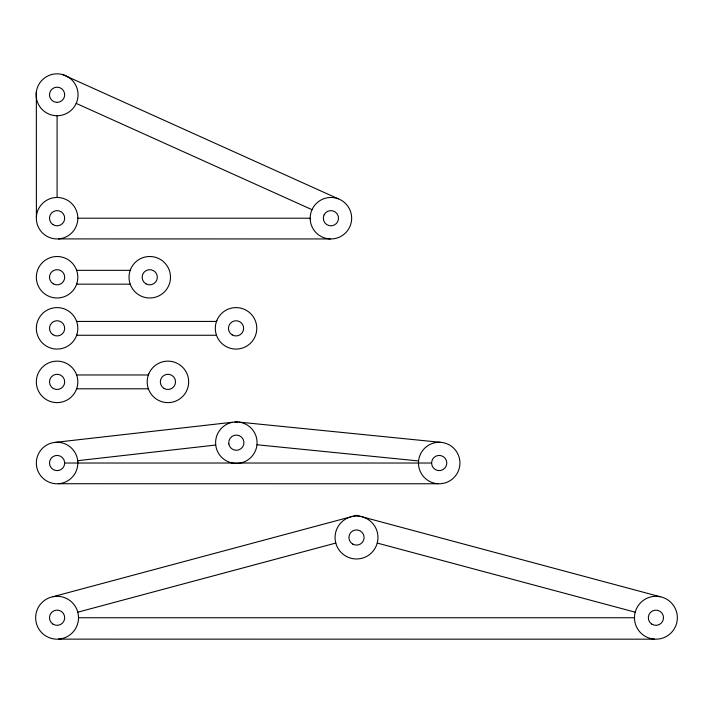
<?xml version="1.0" encoding="UTF-8"?>
<svg xmlns="http://www.w3.org/2000/svg" width="713" height="713" viewBox="0 0 713 713"><rect width="100%" height="100%" fill="white"/><g stroke="black" fill="none" stroke-linecap="round" stroke-linejoin="round"><path stroke-width="1.07" d="M431.597 463.022L431.659 462.033A7.602 7.602 0 0 1 443.566 456.792A7.602 7.602 0 0 1 442.711 469.769A7.602 7.602 0 0 1 431.597 463.022L64.696 463.022A7.602 7.602 0 0 1 53.573 469.769A7.602 7.602 0 0 1 52.726 456.792A7.602 7.602 0 0 1 64.625 462.033L64.696 463.022M67.895 76.817A20.962 20.962 0 0 0 36.604 90.319L36.203 93.029A20.962 20.962 0 0 0 36.256 97.137L36.461 98.492A20.962 20.962 0 0 0 56.701 115.738L58.074 115.711A20.962 20.962 0 0 0 75.712 104.392L76.3 103.153A20.962 20.962 0 0 0 69.045 77.565L62.878 74.633M52.905 596.719L356.518 515.321L660.095 596.719M77.788 612.191L335.814 543.056M55.73 442.318L236.199 421.829L440.563 442.318M77.69 460.687L215.736 445.028M234.978 421.989L237.696 421.989M77.833 218.205A20.748 20.748 0 0 0 46.71 200.246A20.748 20.748 0 0 0 46.71 236.172A20.748 20.748 0 0 0 77.833 218.205L310.182 218.205M58.439 238.908L330.279 238.944M76.639 270.334L130.194 270.334M76.639 284.166L130.194 284.166M76.639 321.429L216.494 321.429M76.639 335.262L216.494 335.262M76.639 374.967L148.384 374.967M76.639 388.799L148.384 388.799M58.439 483.726L439.199 483.762A20.748 20.748 0 0 0 459.93 463.922A20.748 20.748 0 0 0 441.008 442.354A20.748 20.748 0 0 0 418.638 460.313L418.46 463.022A20.748 20.748 0 0 0 437.844 483.726M78.519 617.743A21.435 21.435 0 0 1 46.372 636.308A21.435 21.435 0 0 1 46.372 599.178A21.435 21.435 0 0 1 78.519 617.743L634.481 617.743M58.484 639.133L655.915 639.178A21.435 21.435 0 0 0 674.712 607.431A21.435 21.435 0 0 0 637.832 606.228A21.435 21.435 0 0 0 654.516 639.133M256.965 444.76L418.576 460.955M377.222 543.056L635.212 612.191M68.279 77.066L338.185 198.775M76.184 103.385L312 209.684M36.39 216.85L36.345 91.817M57.085 115.729L57.085 197.465M362.685 516.97A21.443 21.443 0 0 1 377.418 542.317L377.061 543.671A21.443 21.443 0 0 1 336.01 543.796L335.645 542.441A21.443 21.443 0 0 1 350.235 517.005M351.589 516.64A21.443 21.443 0 0 1 361.322 516.613M239.042 422.123A20.748 20.748 0 0 1 257.036 444.047L256.903 445.402A20.748 20.748 0 0 1 241.707 462.728L240.388 463.04A20.748 20.748 0 0 1 232.295 463.04L230.967 462.728A20.748 20.748 0 0 1 215.772 445.402L215.638 444.047A20.748 20.748 0 0 1 232.295 422.346M76.728 283.917L76.255 285.191A20.748 20.748 0 0 1 44.456 293.703A20.748 20.748 0 0 1 44.456 260.789A20.748 20.748 0 0 1 76.255 269.309L76.728 270.584A20.748 20.748 0 0 1 76.728 283.917M76.728 335.012L76.255 336.286A20.748 20.748 0 0 1 44.456 344.798A20.748 20.748 0 0 1 44.456 311.884A20.748 20.748 0 0 1 76.255 320.404L76.728 321.679A20.748 20.748 0 0 1 76.728 335.012M76.728 388.549L76.255 389.815A20.748 20.748 0 0 1 44.456 398.335A20.748 20.748 0 0 1 44.456 365.421A20.748 20.748 0 0 1 76.255 373.942L76.728 375.207A20.748 20.748 0 0 1 76.728 388.549M130.577 269.309L130.105 270.584A20.748 20.748 0 0 0 130.105 283.917L130.577 285.191A20.748 20.748 0 0 0 162.377 293.703A20.748 20.748 0 0 0 162.377 260.789A20.748 20.748 0 0 0 130.577 269.309M148.767 373.942L148.286 375.207A20.748 20.748 0 0 0 148.286 388.549L148.767 389.815A20.748 20.748 0 0 0 180.558 398.335A20.748 20.748 0 0 0 180.558 365.421A20.748 20.748 0 0 0 148.767 373.942M216.877 320.404L216.395 321.679A20.748 20.748 0 0 0 216.395 335.012L216.877 336.286A20.748 20.748 0 0 0 248.668 344.798A20.748 20.748 0 0 0 248.668 311.884A20.748 20.748 0 0 0 216.877 320.404M324.094 214.845L323.889 215.299A7.602 7.602 0 0 0 331.741 225.771A7.602 7.602 0 0 0 337.142 213.847A7.602 7.602 0 0 0 324.094 214.845M57.352 102.378L56.853 102.378A7.602 7.602 0 0 1 50.534 90.916A7.602 7.602 0 0 1 63.626 90.89A7.602 7.602 0 0 1 57.352 102.378M228.828 443.923L228.766 443.424A7.602 7.602 0 0 1 239.336 435.705A7.602 7.602 0 0 1 241.021 448.682A7.602 7.602 0 0 1 228.828 443.923M77.788 461.668L77.655 460.313A20.748 20.748 0 0 0 45.186 446.026A20.748 20.748 0 0 0 47.504 481.427A20.748 20.748 0 0 0 77.833 463.022L77.788 461.668M310.182 218.927L310.182 217.572A20.748 20.748 0 0 1 341.447 200.335A20.748 20.748 0 0 1 341.518 236.039A20.748 20.748 0 0 1 310.182 218.927M651.691 624.062A7.602 7.602 0 0 0 663.5 618.242A7.602 7.602 0 0 0 652.547 610.916A7.602 7.602 0 0 0 651.691 624.062M52.86 624.062A7.602 7.602 0 0 0 64.678 618.242A7.602 7.602 0 0 0 53.725 610.916A7.602 7.602 0 0 0 52.86 624.062M352.712 544.099A7.602 7.602 0 0 0 364.12 537.513A7.602 7.602 0 0 0 352.712 530.927A7.602 7.602 0 0 0 352.712 544.099M164.133 388.469A7.602 7.602 0 0 0 175.541 381.883A7.602 7.602 0 0 0 164.133 375.296A7.602 7.602 0 0 0 164.133 388.469M53.279 388.469A7.602 7.602 0 0 0 64.696 381.883A7.602 7.602 0 0 0 53.279 375.296A7.602 7.602 0 0 0 53.279 388.469M52.86 334.664A7.602 7.602 0 0 0 64.678 328.845A7.602 7.602 0 0 0 53.725 321.518A7.602 7.602 0 0 0 52.86 334.664M232.242 334.932A7.602 7.602 0 0 0 243.65 328.345A7.602 7.602 0 0 0 232.242 321.759A7.602 7.602 0 0 0 232.242 334.932M53.279 283.836A7.602 7.602 0 0 0 64.696 277.25A7.602 7.602 0 0 0 53.279 270.664A7.602 7.602 0 0 0 53.279 283.836M145.942 283.836A7.602 7.602 0 0 0 157.35 277.25A7.602 7.602 0 0 0 145.942 270.664A7.602 7.602 0 0 0 145.942 283.836M52.86 224.533A7.602 7.602 0 0 0 64.678 218.704A7.602 7.602 0 0 0 53.725 211.387A7.602 7.602 0 0 0 52.86 224.533"/></g></svg>
